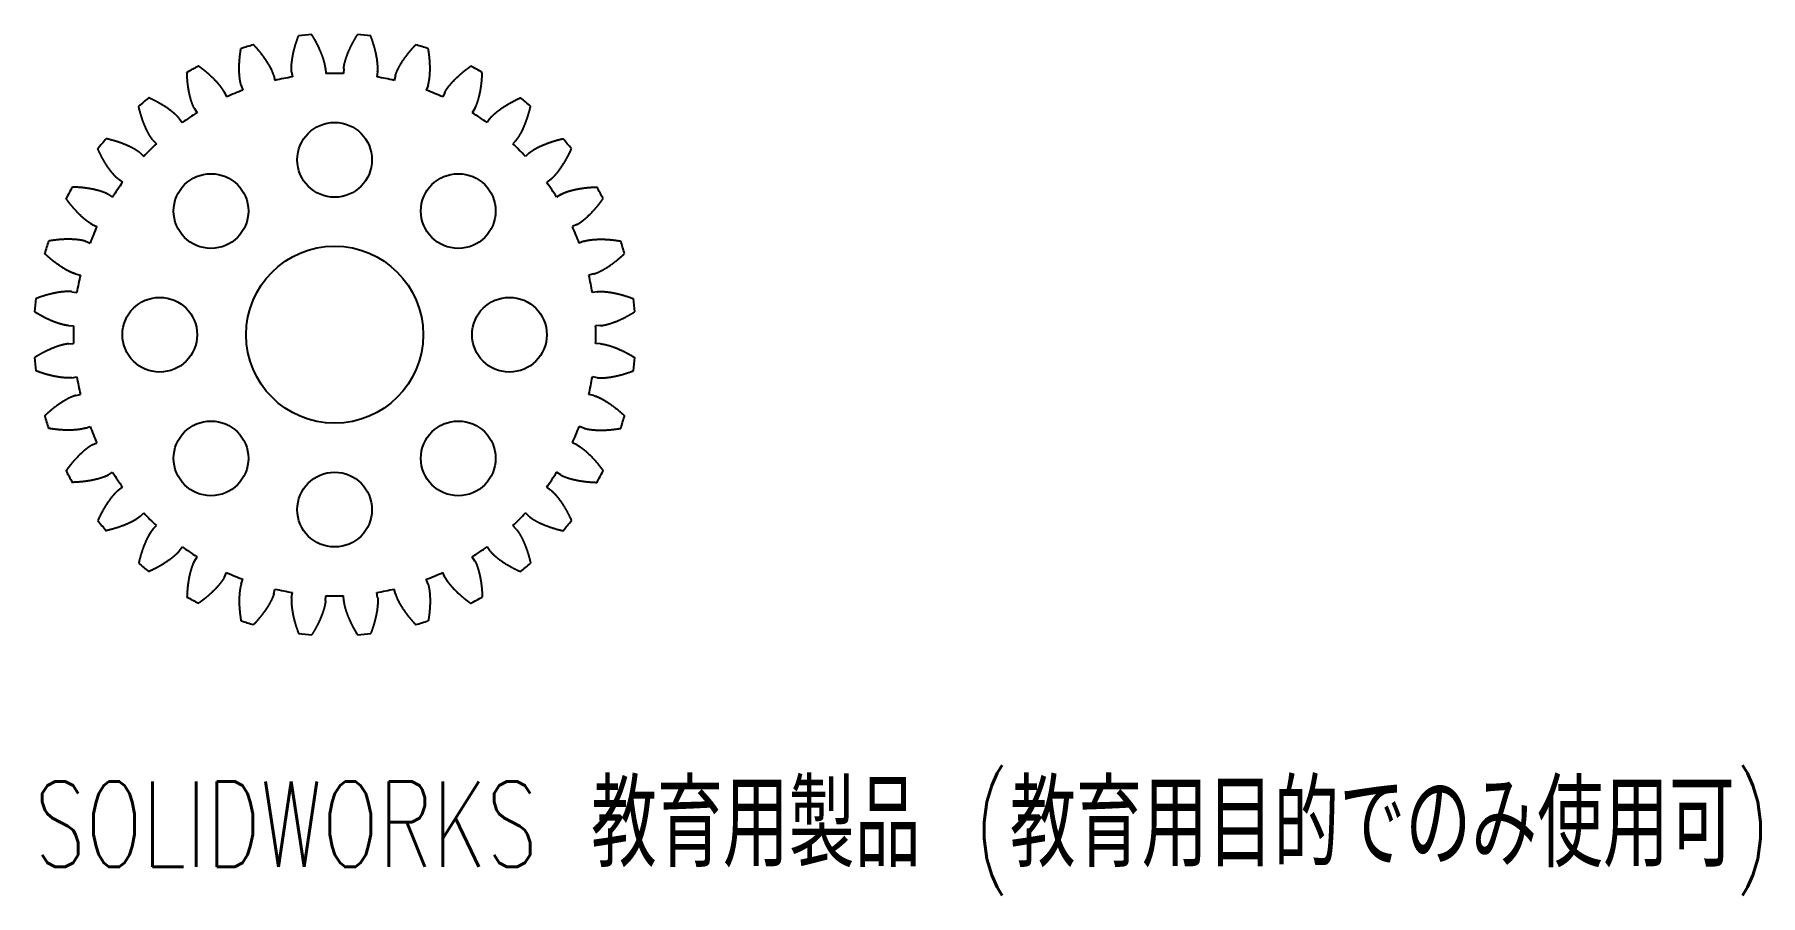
# Model space of a CAD drawing. Header units: millimetres. Extents: x -17 to 80.5, y -31.7 to 17.
import ezdxf

# ---------------------------------------------------------------- set-up
doc = ezdxf.new("R2010")
doc.units = ezdxf.units.MM
doc.styles.add('SLDTEXTSTYLE0', font='TXT', dxfattribs={"width": 0.7, "bigfont": 'bigfont'})

msp = doc.modelspace()

# ---------------------------------------------------------------- linework, layer by layer
at = {"color": 7, "linetype": 'Continuous', "lineweight": 25}
for p, q in [((-3.435, 14.637), (-3.37, 14.36)), ((-2.428, 14.838), (-2.382, 14.556)), ((-0.514, 15.026), (-0.504, 14.741)), ((0.514, 15.026), (0.504, 14.741)), ((2.428, 14.838), (2.382, 14.556)), ((3.435, 14.637), (3.37, 14.36)), ((-6.225, 13.686), (-6.107, 13.426)), ((-5.276, 14.079), (-5.176, 13.812)), ((5.276, 14.079), (5.176, 13.812)), ((6.225, 13.686), (6.107, 13.426)), ((-7.921, 12.779), (-7.771, 12.537)), ((7.921, 12.779), (7.771, 12.537)), ((-8.775, 12.208), (-8.609, 11.977)), ((8.775, 12.208), (8.609, 11.977)), ((-10.262, 10.989), (-10.067, 10.78)), ((10.262, 10.989), (10.067, 10.78)), ((-10.989, 10.262), (-10.78, 10.067)), ((10.989, 10.262), (10.78, 10.067)), ((-12.208, 8.775), (-11.977, 8.609)), ((12.208, 8.775), (11.977, 8.609)), ((-12.779, 7.921), (-12.537, 7.771)), ((12.779, 7.921), (12.537, 7.771)), ((-13.686, 6.225), (-13.426, 6.107)), ((13.686, 6.225), (13.426, 6.107)), ((-14.079, 5.276), (-13.812, 5.176)), ((14.079, 5.276), (13.812, 5.176)), ((-14.637, 3.435), (-14.36, 3.37)), ((14.637, 3.435), (14.36, 3.37)), ((-14.838, 2.428), (-14.556, 2.382)), ((14.838, 2.428), (14.556, 2.382)), ((-15.026, 0.514), (-14.741, 0.504)), ((15.026, 0.514), (14.741, 0.504)), ((-15.026, -0.514), (-14.741, -0.504)), ((15.026, -0.514), (14.741, -0.504)), ((-14.838, -2.428), (-14.556, -2.382)), ((14.838, -2.428), (14.556, -2.382)), ((-14.637, -3.435), (-14.36, -3.37)), ((14.637, -3.435), (14.36, -3.37)), ((-14.079, -5.276), (-13.812, -5.176)), ((14.079, -5.276), (13.812, -5.176)), ((-13.686, -6.225), (-13.426, -6.107)), ((13.686, -6.225), (13.426, -6.107)), ((-12.779, -7.921), (-12.537, -7.771)), ((12.779, -7.921), (12.537, -7.771)), ((-12.208, -8.775), (-11.977, -8.609)), ((12.208, -8.775), (11.977, -8.609)), ((-10.989, -10.262), (-10.78, -10.067)), ((10.989, -10.262), (10.78, -10.067)), ((-10.262, -10.989), (-10.067, -10.78)), ((10.262, -10.989), (10.067, -10.78)), ((-8.775, -12.208), (-8.609, -11.977)), ((-7.921, -12.779), (-7.771, -12.537)), ((7.921, -12.779), (7.771, -12.537)), ((8.775, -12.208), (8.609, -11.977)), ((-6.225, -13.686), (-6.107, -13.426)), ((6.225, -13.686), (6.107, -13.426)), ((-5.276, -14.079), (-5.176, -13.812)), ((-3.435, -14.637), (-3.37, -14.36)), ((-2.428, -14.838), (-2.382, -14.556)), ((2.428, -14.838), (2.382, -14.556)), ((3.435, -14.637), (3.37, -14.36)), ((5.276, -14.079), (5.176, -13.812)), ((-0.514, -15.026), (-0.504, -14.741)), ((0.514, -15.026), (0.504, -14.741))]:
    msp.add_line(p, q, dxfattribs=at)
for centre, radius in [((0, 9.875), 2.11), ((-6.983, 6.983), 2.11), ((6.983, 6.983), 2.11), ((0, 0), 5), ((-9.875, 0), 2.11), ((9.875, 0), 2.11), ((-6.983, -6.983), 2.11), ((6.983, -6.983), 2.11), ((0, -9.875), 2.11)]:
    msp.add_circle(centre, radius, dxfattribs=at)
for radius, start, end in [(17, 94.37277, 96.87723), (17, 83.12277, 85.62723), (17, 105.62277, 108.12723), (17, 71.87277, 74.37723), (17, 116.87277, 119.37723), (14.75, 88.04152, 91.95848), (17, 60.62277, 63.12723), (14.75, 110.54152, 114.45848), (14.75, 99.29152, 103.20848), (14.75, 76.79152, 80.70848), (14.75, 65.54152, 69.45848), (17, 128.12277, 130.62723), (17, 49.37277, 51.87723), (14.75, 121.79152, 125.70848), (14.75, 54.29152, 58.20848), (17, 139.37277, 141.87723), (14.75, 133.04152, 136.95848), (14.75, 43.04152, 46.95848), (17, 38.12277, 40.62723), (17, 150.62277, 153.12723), (14.75, 144.29152, 148.20848), (14.75, 31.79152, 35.70848), (17, 26.87277, 29.37723), (14.75, 155.54152, 159.45848), (14.75, 20.54152, 24.45848), (17, 161.87277, 164.37723), (17, 15.62277, 18.12723), (14.75, 166.79152, 170.70848), (14.75, 9.29152, 13.20848), (17, 173.12277, 175.62723), (17, 4.37277, 6.87723), (14.75, 178.04152, 181.95848), (14.75, 358.04152, 1.95848), (17, 184.37277, 186.87723), (17, 353.12277, 355.62723), (14.75, 189.29152, 193.20848), (14.75, 346.79152, 350.70848), (17, 195.62277, 198.12723), (17, 341.87277, 344.37723), (14.75, 200.54152, 204.45848), (14.75, 335.54152, 339.45848), (17, 206.87277, 209.37723), (14.75, 211.79152, 215.70848), (14.75, 324.29152, 328.20848), (17, 330.62277, 333.12723), (17, 218.12277, 220.62723), (14.75, 223.04152, 226.95848), (14.75, 313.04152, 316.95848), (17, 319.37277, 321.87723), (14.75, 234.29152, 238.20848), (14.75, 301.79152, 305.70848), (17, 229.37277, 231.87723), (14.75, 245.54152, 249.45848), (14.75, 290.54152, 294.45848), (17, 308.12277, 310.62723), (14.75, 256.79152, 260.70848), (14.75, 279.29152, 283.20848), (17, 240.62277, 243.12723), (14.75, 268.04152, 271.95848), (17, 296.87277, 299.37723), (17, 251.87277, 254.37723), (17, 285.62277, 288.12723), (17, 263.12277, 265.62723), (17, 274.37277, 276.87723)]:
    msp.add_arc((0, 0), radius, start, end, dxfattribs=at)
for points in [[(-2.428, 14.838), (-2.431, 14.866), (-2.436, 14.923), (-2.44, 15.037), (-2.434, 15.255), (-2.403, 15.546), (-2.319, 16.005), (-2.208, 16.399), (-2.108, 16.688), (-2.036, 16.878)], [(-0.514, 15.026), (-0.516, 15.055), (-0.522, 15.112), (-0.54, 15.225), (-0.589, 15.437), (-0.676, 15.716), (-0.848, 16.15), (-1.034, 16.515), (-1.188, 16.779), (-1.296, 16.951)], [(0.514, 15.026), (0.516, 15.055), (0.522, 15.112), (0.54, 15.225), (0.589, 15.437), (0.676, 15.716), (0.848, 16.15), (1.034, 16.515), (1.188, 16.779), (1.296, 16.951)], [(2.428, 14.838), (2.431, 14.866), (2.436, 14.923), (2.44, 15.037), (2.434, 15.255), (2.403, 15.546), (2.319, 16.005), (2.208, 16.399), (2.108, 16.688), (2.036, 16.878)], [(-5.276, 14.079), (-5.285, 14.106), (-5.301, 14.161), (-5.327, 14.272), (-5.363, 14.487), (-5.39, 14.778), (-5.397, 15.245), (-5.365, 15.653), (-5.323, 15.957), (-5.289, 16.156)], [(-3.435, 14.637), (-3.443, 14.665), (-3.46, 14.72), (-3.5, 14.827), (-3.589, 15.025), (-3.729, 15.282), (-3.982, 15.674), (-4.236, 15.996), (-4.439, 16.225), (-4.578, 16.372)], [(3.435, 14.637), (3.443, 14.665), (3.46, 14.72), (3.5, 14.827), (3.589, 15.025), (3.729, 15.282), (3.982, 15.674), (4.236, 15.996), (4.439, 16.225), (4.578, 16.372)], [(5.276, 14.079), (5.285, 14.106), (5.301, 14.161), (5.327, 14.272), (5.363, 14.487), (5.39, 14.778), (5.397, 15.245), (5.365, 15.653), (5.323, 15.957), (5.289, 16.156)], [(-7.921, 12.779), (-7.935, 12.804), (-7.962, 12.855), (-8.009, 12.959), (-8.086, 13.163), (-8.169, 13.443), (-8.267, 13.899), (-8.315, 14.306), (-8.334, 14.611), (-8.339, 14.814)], [(-6.225, 13.686), (-6.238, 13.711), (-6.265, 13.762), (-6.325, 13.859), (-6.452, 14.036), (-6.639, 14.261), (-6.964, 14.596), (-7.275, 14.862), (-7.519, 15.047), (-7.684, 15.164)], [(6.225, 13.686), (6.238, 13.711), (6.265, 13.762), (6.325, 13.859), (6.452, 14.036), (6.639, 14.261), (6.964, 14.596), (7.275, 14.862), (7.519, 15.047), (7.684, 15.164)], [(7.921, 12.779), (7.935, 12.804), (7.962, 12.855), (8.009, 12.959), (8.086, 13.163), (8.169, 13.443), (8.267, 13.899), (8.315, 14.306), (8.334, 14.611), (8.339, 14.814)], [(-10.262, 10.989), (-10.281, 11.01), (-10.317, 11.055), (-10.383, 11.148), (-10.499, 11.332), (-10.635, 11.591), (-10.82, 12.019), (-10.946, 12.409), (-11.024, 12.705), (-11.069, 12.902)], [(-8.775, 12.208), (-8.793, 12.231), (-8.829, 12.275), (-8.908, 12.359), (-9.066, 12.508), (-9.293, 12.692), (-9.677, 12.957), (-10.035, 13.157), (-10.31, 13.291), (-10.495, 13.374)], [(8.775, 12.208), (8.793, 12.231), (8.829, 12.275), (8.908, 12.359), (9.066, 12.508), (9.293, 12.692), (9.677, 12.957), (10.035, 13.157), (10.31, 13.291), (10.495, 13.374)], [(10.262, 10.989), (10.281, 11.01), (10.317, 11.055), (10.383, 11.148), (10.499, 11.332), (10.635, 11.591), (10.82, 12.019), (10.946, 12.409), (11.024, 12.705), (11.069, 12.902)], [(-10.989, 10.262), (-11.01, 10.281), (-11.055, 10.317), (-11.148, 10.383), (-11.332, 10.499), (-11.591, 10.635), (-12.019, 10.82), (-12.409, 10.946), (-12.705, 11.024), (-12.902, 11.069)], [(10.989, 10.262), (11.01, 10.281), (11.055, 10.317), (11.148, 10.383), (11.332, 10.499), (11.591, 10.635), (12.019, 10.82), (12.409, 10.946), (12.705, 11.024), (12.902, 11.069)], [(-12.208, 8.775), (-12.231, 8.793), (-12.275, 8.829), (-12.359, 8.908), (-12.508, 9.066), (-12.692, 9.293), (-12.957, 9.677), (-13.157, 10.035), (-13.291, 10.31), (-13.374, 10.495)], [(12.208, 8.775), (12.231, 8.793), (12.275, 8.829), (12.359, 8.908), (12.508, 9.066), (12.692, 9.293), (12.957, 9.677), (13.157, 10.035), (13.291, 10.31), (13.374, 10.495)], [(-12.779, 7.921), (-12.804, 7.935), (-12.855, 7.962), (-12.959, 8.009), (-13.163, 8.086), (-13.443, 8.169), (-13.899, 8.267), (-14.306, 8.315), (-14.611, 8.334), (-14.814, 8.339)], [(12.779, 7.921), (12.804, 7.935), (12.855, 7.962), (12.959, 8.009), (13.163, 8.086), (13.443, 8.169), (13.899, 8.267), (14.306, 8.315), (14.611, 8.334), (14.814, 8.339)], [(-13.686, 6.225), (-13.711, 6.238), (-13.762, 6.265), (-13.859, 6.325), (-14.036, 6.452), (-14.261, 6.639), (-14.596, 6.964), (-14.862, 7.275), (-15.047, 7.519), (-15.164, 7.684)], [(13.686, 6.225), (13.711, 6.238), (13.762, 6.265), (13.859, 6.325), (14.036, 6.452), (14.261, 6.639), (14.596, 6.964), (14.862, 7.275), (15.047, 7.519), (15.164, 7.684)], [(-14.079, 5.276), (-14.106, 5.285), (-14.161, 5.301), (-14.272, 5.327), (-14.487, 5.363), (-14.778, 5.39), (-15.245, 5.397), (-15.653, 5.365), (-15.957, 5.323), (-16.156, 5.289)], [(14.079, 5.276), (14.106, 5.285), (14.161, 5.301), (14.272, 5.327), (14.487, 5.363), (14.778, 5.39), (15.245, 5.397), (15.653, 5.365), (15.957, 5.323), (16.156, 5.289)], [(-14.637, 3.435), (-14.665, 3.443), (-14.72, 3.46), (-14.827, 3.5), (-15.025, 3.589), (-15.282, 3.729), (-15.674, 3.982), (-15.996, 4.236), (-16.225, 4.439), (-16.372, 4.578)], [(14.637, 3.435), (14.665, 3.443), (14.72, 3.46), (14.827, 3.5), (15.025, 3.589), (15.282, 3.729), (15.674, 3.982), (15.996, 4.236), (16.225, 4.439), (16.372, 4.578)], [(-14.838, 2.428), (-14.866, 2.431), (-14.923, 2.436), (-15.037, 2.44), (-15.255, 2.434), (-15.546, 2.403), (-16.005, 2.319), (-16.399, 2.208), (-16.688, 2.108), (-16.878, 2.036)], [(14.838, 2.428), (14.866, 2.431), (14.923, 2.436), (15.037, 2.44), (15.255, 2.434), (15.546, 2.403), (16.005, 2.319), (16.399, 2.208), (16.688, 2.108), (16.878, 2.036)], [(-15.026, 0.514), (-15.055, 0.516), (-15.112, 0.522), (-15.225, 0.54), (-15.437, 0.589), (-15.716, 0.676), (-16.15, 0.848), (-16.515, 1.034), (-16.779, 1.188), (-16.951, 1.296)], [(15.026, 0.514), (15.055, 0.516), (15.112, 0.522), (15.225, 0.54), (15.437, 0.589), (15.716, 0.676), (16.15, 0.848), (16.515, 1.034), (16.779, 1.188), (16.951, 1.296)], [(-15.026, -0.514), (-15.055, -0.516), (-15.112, -0.522), (-15.225, -0.54), (-15.437, -0.589), (-15.716, -0.676), (-16.15, -0.848), (-16.515, -1.034), (-16.779, -1.188), (-16.951, -1.296)], [(15.026, -0.514), (15.055, -0.516), (15.112, -0.522), (15.225, -0.54), (15.437, -0.589), (15.716, -0.676), (16.15, -0.848), (16.515, -1.034), (16.779, -1.188), (16.951, -1.296)], [(-14.838, -2.428), (-14.866, -2.431), (-14.923, -2.436), (-15.037, -2.44), (-15.255, -2.434), (-15.546, -2.403), (-16.005, -2.319), (-16.399, -2.208), (-16.688, -2.108), (-16.878, -2.036)], [(14.838, -2.428), (14.866, -2.431), (14.923, -2.436), (15.037, -2.44), (15.255, -2.434), (15.546, -2.403), (16.005, -2.319), (16.399, -2.208), (16.688, -2.108), (16.878, -2.036)], [(-14.637, -3.435), (-14.665, -3.443), (-14.72, -3.46), (-14.827, -3.5), (-15.025, -3.589), (-15.282, -3.729), (-15.674, -3.982), (-15.996, -4.236), (-16.225, -4.439), (-16.372, -4.578)], [(14.637, -3.435), (14.665, -3.443), (14.72, -3.46), (14.827, -3.5), (15.025, -3.589), (15.282, -3.729), (15.674, -3.982), (15.996, -4.236), (16.225, -4.439), (16.372, -4.578)], [(-14.079, -5.276), (-14.106, -5.285), (-14.161, -5.301), (-14.272, -5.327), (-14.487, -5.363), (-14.778, -5.39), (-15.245, -5.397), (-15.653, -5.365), (-15.957, -5.323), (-16.156, -5.289)], [(14.079, -5.276), (14.106, -5.285), (14.161, -5.301), (14.272, -5.327), (14.487, -5.363), (14.778, -5.39), (15.245, -5.397), (15.653, -5.365), (15.957, -5.323), (16.156, -5.289)], [(-13.686, -6.225), (-13.711, -6.238), (-13.762, -6.265), (-13.859, -6.325), (-14.036, -6.452), (-14.261, -6.639), (-14.596, -6.964), (-14.862, -7.275), (-15.047, -7.519), (-15.164, -7.684)], [(13.686, -6.225), (13.711, -6.238), (13.762, -6.265), (13.859, -6.325), (14.036, -6.452), (14.261, -6.639), (14.596, -6.964), (14.862, -7.275), (15.047, -7.519), (15.164, -7.684)], [(-12.779, -7.921), (-12.804, -7.935), (-12.855, -7.962), (-12.959, -8.009), (-13.163, -8.086), (-13.443, -8.169), (-13.899, -8.267), (-14.306, -8.315), (-14.611, -8.334), (-14.814, -8.339)], [(12.779, -7.921), (12.804, -7.935), (12.855, -7.962), (12.959, -8.009), (13.163, -8.086), (13.443, -8.169), (13.899, -8.267), (14.306, -8.315), (14.611, -8.334), (14.814, -8.339)], [(-12.208, -8.775), (-12.231, -8.793), (-12.275, -8.829), (-12.359, -8.908), (-12.508, -9.066), (-12.692, -9.293), (-12.957, -9.677), (-13.157, -10.035), (-13.291, -10.31), (-13.374, -10.495)], [(12.208, -8.775), (12.231, -8.793), (12.275, -8.829), (12.359, -8.908), (12.508, -9.066), (12.692, -9.293), (12.957, -9.677), (13.157, -10.035), (13.291, -10.31), (13.374, -10.495)], [(-10.989, -10.262), (-11.01, -10.281), (-11.055, -10.317), (-11.148, -10.383), (-11.332, -10.499), (-11.591, -10.635), (-12.019, -10.82), (-12.409, -10.946), (-12.705, -11.024), (-12.902, -11.069)], [(10.989, -10.262), (11.01, -10.281), (11.055, -10.317), (11.148, -10.383), (11.332, -10.499), (11.591, -10.635), (12.019, -10.82), (12.409, -10.946), (12.705, -11.024), (12.902, -11.069)], [(-10.262, -10.989), (-10.281, -11.01), (-10.317, -11.055), (-10.383, -11.148), (-10.499, -11.332), (-10.635, -11.591), (-10.82, -12.019), (-10.946, -12.409), (-11.024, -12.705), (-11.069, -12.902)], [(10.262, -10.989), (10.281, -11.01), (10.317, -11.055), (10.383, -11.148), (10.499, -11.332), (10.635, -11.591), (10.82, -12.019), (10.946, -12.409), (11.024, -12.705), (11.069, -12.902)], [(-8.775, -12.208), (-8.793, -12.231), (-8.829, -12.275), (-8.908, -12.359), (-9.066, -12.508), (-9.293, -12.692), (-9.677, -12.957), (-10.035, -13.157), (-10.31, -13.291), (-10.495, -13.374)], [(8.775, -12.208), (8.793, -12.231), (8.829, -12.275), (8.908, -12.359), (9.066, -12.508), (9.293, -12.692), (9.677, -12.957), (10.035, -13.157), (10.31, -13.291), (10.495, -13.374)], [(-7.921, -12.779), (-7.935, -12.804), (-7.962, -12.855), (-8.009, -12.959), (-8.086, -13.163), (-8.169, -13.443), (-8.267, -13.899), (-8.315, -14.306), (-8.334, -14.611), (-8.339, -14.814)], [(7.921, -12.779), (7.935, -12.804), (7.962, -12.855), (8.009, -12.959), (8.086, -13.163), (8.169, -13.443), (8.267, -13.899), (8.315, -14.306), (8.334, -14.611), (8.339, -14.814)], [(-6.225, -13.686), (-6.238, -13.711), (-6.265, -13.762), (-6.325, -13.859), (-6.452, -14.036), (-6.639, -14.261), (-6.964, -14.596), (-7.275, -14.862), (-7.519, -15.047), (-7.684, -15.164)], [(-5.276, -14.079), (-5.285, -14.106), (-5.301, -14.161), (-5.327, -14.272), (-5.363, -14.487), (-5.39, -14.778), (-5.397, -15.245), (-5.365, -15.653), (-5.323, -15.957), (-5.289, -16.156)], [(5.276, -14.079), (5.285, -14.106), (5.301, -14.161), (5.327, -14.272), (5.363, -14.487), (5.39, -14.778), (5.397, -15.245), (5.365, -15.653), (5.323, -15.957), (5.289, -16.156)], [(6.225, -13.686), (6.238, -13.711), (6.265, -13.762), (6.325, -13.859), (6.452, -14.036), (6.639, -14.261), (6.964, -14.596), (7.275, -14.862), (7.519, -15.047), (7.684, -15.164)], [(-3.435, -14.637), (-3.443, -14.665), (-3.46, -14.72), (-3.5, -14.827), (-3.589, -15.025), (-3.729, -15.282), (-3.982, -15.674), (-4.236, -15.996), (-4.439, -16.225), (-4.578, -16.372)], [(-2.428, -14.838), (-2.431, -14.866), (-2.436, -14.923), (-2.44, -15.037), (-2.434, -15.255), (-2.403, -15.546), (-2.319, -16.005), (-2.208, -16.399), (-2.108, -16.688), (-2.036, -16.878)], [(-0.514, -15.026), (-0.516, -15.055), (-0.522, -15.112), (-0.54, -15.225), (-0.589, -15.437), (-0.676, -15.716), (-0.848, -16.15), (-1.034, -16.515), (-1.188, -16.779), (-1.296, -16.951)], [(0.514, -15.026), (0.516, -15.055), (0.522, -15.112), (0.54, -15.225), (0.589, -15.437), (0.676, -15.716), (0.848, -16.15), (1.034, -16.515), (1.188, -16.779), (1.296, -16.951)], [(2.428, -14.838), (2.431, -14.866), (2.436, -14.923), (2.44, -15.037), (2.434, -15.255), (2.403, -15.546), (2.319, -16.005), (2.208, -16.399), (2.108, -16.688), (2.036, -16.878)], [(3.435, -14.637), (3.443, -14.665), (3.46, -14.72), (3.5, -14.827), (3.589, -15.025), (3.729, -15.282), (3.982, -15.674), (4.236, -15.996), (4.439, -16.225), (4.578, -16.372)]]:
    msp.add_open_spline(points, degree=4, knots=[0, 0, 0, 0, 0, 0.00140102, 0.00280203, 0.00560407, 0.01066116, 0.01571825, 0.02564874, 0.02564874, 0.02564874, 0.02564874, 0.02564874], dxfattribs=at)

# ---------------------------------------------------------------- texts
at = {"color": 7, "linetype": 'Continuous', "insert": (-16.951, -25.221), "char_height": 4.83362, "attachment_point": 1, "style": 'SLDTEXTSTYLE0'}
msp.add_mtext('SOLIDWORKS 教育用製品 (教育用目的でのみ使用可)', dxfattribs=at)

doc.saveas('drawing.dxf')
